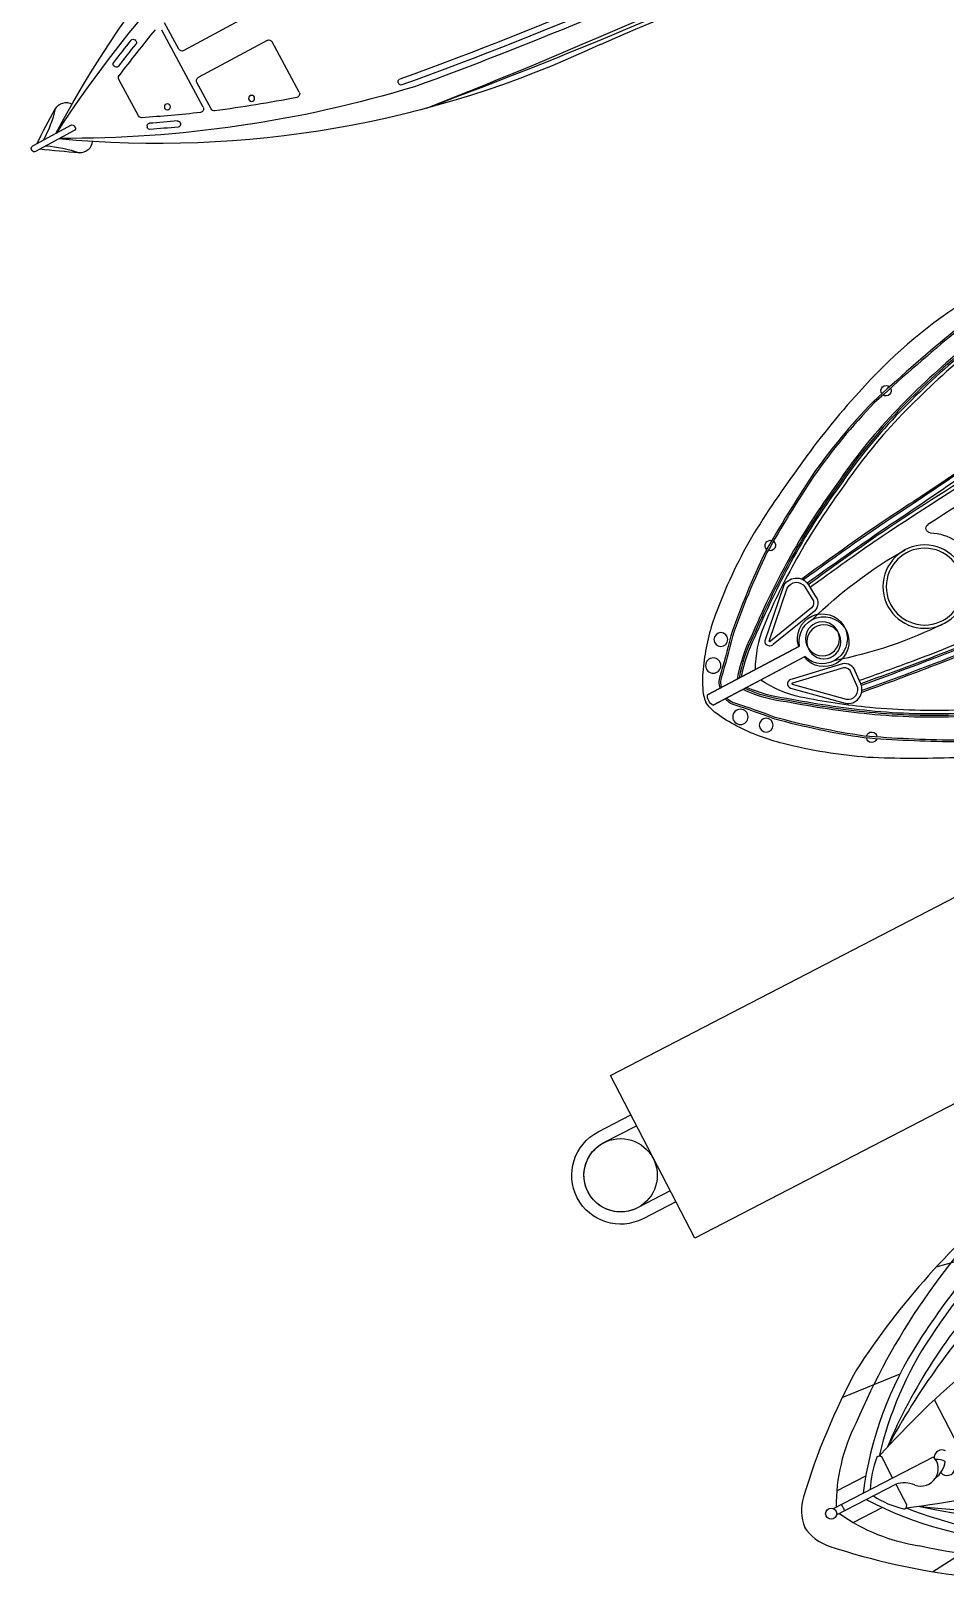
# Model space of a CAD drawing. Header units: metres. Extents: x 2662 to 3279, y 1027 to 1511.
# Drawn here: x 3042.31 to 3049.79, y 1266.57 to 1279.21 of the extents above; entities that cross this region are included whole.
import ezdxf

# ---------------------------------------------------------------- set-up
doc = ezdxf.new("R2010")
doc.units = ezdxf.units.M
doc.layers.add('01 main point', color=1, linetype='Continuous')
doc.layers.add('furniture', color=6, linetype='Continuous')

# ---------------------------------------------------------------- blocks, each defined once
blk = doc.blocks.new('A$Cf6bfa866')
for points in [[(2.046, 14.366), (2.046, 13.82)], [(2.075, 14.292), (2.046, 14.292)], [(2.075, 14.292), (2.104, 14.292)], [(2.104, 14.366), (2.104, 13.444)], [(1.929, 14.274), (1.929, 14.007)], [(2.221, 14.274), (2.221, 14.007)], [(1.272, 13.883), (1.318, 13.375)], [(2.046, 13.82), (1.853, 13.82)], [(2.104, 13.82), (2.297, 13.82)], [(2.877, 13.883), (2.831, 13.375)], [(2.075, 13.222), (2.514, 13.222)], [(3.472, 12.709), (3.39, 12.308)]]:
    blk.add_lwpolyline(points)
blk.add_circle((2.075, 14.401), 0.0453)
for centre, radius, start, end in [((2.111, 14.274), 0.373, 95.5029, 134.7073), ((2.039, 14.274), 0.373, 45.2927, 84.4971), ((5.768, 10.514), 5.618, 134.2444, 145.737), ((-1.618, 10.514), 5.618, 34.263, 45.7556), ((2.725, 13.009), 1.495, 117.0283, 144.2932), ((1.424, 13.009), 1.495, 35.7068, 62.9717), ((3.787, 11.601), 3.04, 124.9443, 150.2258), ((0.362, 11.601), 3.04, 29.7742, 55.0557), ((2.46, 13.306), 0.832, 119.8606, 138.5677), ((1.689, 13.306), 0.832, 41.4323, 60.1394), ((5.871, 10.255), 5.67, 140.2463, 163.5312), ((3.754, 11.578), 2.961, 130.3511, 150.9404), ((9.139, 11.098), 7.799, 159.4554, 167.126), ((1.86, 13.846), 0.0264, 155.6961, 253.3661), ((1.812, 13.865), 0.239, 311.0121, 349.2191), ((2.289, 13.846), 0.0264, 286.6339, 24.3039), ((-4.99, 11.098), 7.799, 12.874, 20.5446), ((0.396, 11.578), 2.961, 29.0596, 49.6489), ((-1.721, 10.255), 5.67, 16.4688, 39.7537), ((5.171, 10.918), 4.395, 140.0405, 160.55), ((6.813, 10.331), 6.061, 145.7643, 160.5612), ((2.064, 13.58), 0.142, 132.4276, 286.2224), ((-2.663, 10.331), 6.061, 19.4388, 34.2357), ((-1.021, 10.918), 4.395, 19.45, 39.9595), ((-2.581, 10.501), 6.443, 12.2014, 29.5356), ((1.975, 13.386), 0.066, 101.847, 231.7944), ((2.157, 13.553), 0.221, 191.1045, 233.572), ((1.961, 13.475), 0.119, 302.8616, 342.0474), ((2.062, 13.386), 0.066, 308.2056, 58.2138), ((-2.751, 9.829), 6.622, 16.8493, 29.7046), ((-2.293, 10.08), 6.039, 17.771, 29.0913)]:
    blk.add_arc(centre, radius, start, end)
blk = doc.blocks.new('A$C8620f102')
for points in [[(2.551, 1.341, -0.01736), (1.42, 1.368, -0.12634), (0.887, 1.52, -0.172899), (0.62, 2.207, -0.013884), (0.596, 2.82, -0.008973), (0.555, 3.695, -0.01509), (0.528, 4.697, 0.002245), (0.518, 6.241, -0.003342), (0.514, 7.955, -0.016984), (0.549, 9.103, -0.024546), (0.644, 9.964, -0.067942), (0.894, 11.047, -0.033948), (1.197, 11.753, -0.022001), (1.533, 12.382, -0.042872), (1.956, 12.94, -0.059514), (2.26, 13.208, -0.046364), (2.433, 13.309, -0.104882), (2.551, 13.341, -0.104882)], [(2.551, 1.341, 0.01736), (3.681, 1.368, 0.12634), (4.214, 1.52, 0.172899), (4.481, 2.207, 0.013884), (4.505, 2.82, 0.008973), (4.546, 3.695, 0.01509), (4.573, 4.697, -0.002245), (4.583, 6.241, 0.003342), (4.587, 7.955, 0.016984), (4.552, 9.103, 0.024546), (4.457, 9.964, 0.067942), (4.207, 11.047, 0.033948), (3.904, 11.753, 0.022001), (3.568, 12.382, 0.042872), (3.145, 12.94, 0.059514), (2.841, 13.208, 0.046364), (2.668, 13.309, 0.104882), (2.551, 13.341, 0.104882)], [(0.682, 3.757, 0.006425), (0.669, 4.701, 0.002217), (0.659, 6.243, -0.003368), (0.649, 7.97, -0.024633), (0.668, 9.058, -0.015037), (0.757, 9.773, -0.025439), (0.825, 10.169, -0.013843), (1.017, 10.982, -0.040266), (1.317, 11.705, -0.016729), (1.689, 12.335, -0.029739), (2.166, 12.908, 0.01525), (2.423, 13.147, -0.132389), (2.478, 13.181, -0.028442), (2.502, 13.188, -0.028442)], [(0.695, 3.757, 0.006424), (0.683, 4.702, 0.002217), (0.672, 6.243, -0.003368), (0.662, 7.97, -0.024633), (0.682, 9.057, -0.015038), (0.77, 9.771, -0.025461), (0.838, 10.166, -0.013839), (1.03, 10.978, -0.040238), (1.329, 11.698, -0.016715), (1.701, 12.327, -0.029693), (2.176, 12.898, 0.015234), (2.433, 13.137, -0.134036), (2.482, 13.168, -0.024879), (2.502, 13.174, -0.024879)], [(4.42, 3.757, -0.006425), (4.432, 4.701, -0.002217), (4.442, 6.243, 0.003368), (4.453, 7.97, 0.024633), (4.433, 9.058, 0.015037), (4.344, 9.773, 0.025439), (4.276, 10.169, 0.013843), (4.084, 10.982, 0.040266), (3.784, 11.705, 0.016729), (3.412, 12.335, 0.029739), (2.935, 12.908, -0.01525), (2.678, 13.147, 0.132389), (2.623, 13.181, 0.028442), (2.599, 13.188, 0.028442)], [(4.406, 3.757, -0.006424), (4.418, 4.702, -0.002217), (4.429, 6.243, 0.003368), (4.439, 7.97, 0.024633), (4.419, 9.057, 0.015038), (4.331, 9.771, 0.025461), (4.263, 10.166, 0.013839), (4.071, 10.978, 0.040238), (3.772, 11.698, 0.016715), (3.4, 12.327, 0.029693), (2.925, 12.898, -0.015234), (2.668, 13.137, 0.134036), (2.619, 13.168, 0.024879), (2.599, 13.174, 0.024879)], [(0.842, 9.12, -0.031596), (0.907, 9.752, -0.004928), (0.985, 10.169, -0.02844), (1.18, 10.88, -0.042875), (1.475, 11.56, -0.035347), (1.839, 12.205, -0.024093), (2.247, 12.759, -0.079837), (2.502, 13.025)], [(4.259, 9.12, 0.031596), (4.194, 9.752, 0.004928), (4.116, 10.169, 0.02844), (3.921, 10.88, 0.042875), (3.626, 11.56, 0.035347), (3.262, 12.205, 0.024093), (2.854, 12.759, 0.079837), (2.599, 13.025)], [(0.855, 9.119, -0.031592), (0.92, 9.75, -0.004926), (0.999, 10.166, -0.028436), (1.193, 10.875, -0.042895), (1.487, 11.554, -0.035363), (1.851, 12.197, -0.024111), (2.258, 12.751, -0.077658), (2.502, 13.008, -0.077658)], [(0.869, 9.119, -0.031588), (0.934, 9.748, -0.004924), (1.012, 10.163, -0.028433), (1.207, 10.871, -0.042917), (1.499, 11.548, -0.035379), (1.862, 12.19, -0.02413), (2.269, 12.742, -0.075408), (2.502, 12.99, -0.075408)], [(4.246, 9.119, 0.031592), (4.181, 9.75, 0.004926), (4.103, 10.166, 0.028436), (3.908, 10.875, 0.042895), (3.614, 11.554, 0.035363), (3.25, 12.197, 0.024111), (2.843, 12.751, 0.077658), (2.599, 13.008, 0.077658)], [(4.232, 9.119, 0.031588), (4.167, 9.748, 0.004924), (4.089, 10.163, 0.028433), (3.895, 10.871, 0.042917), (3.602, 11.548, 0.035379), (3.239, 12.19, 0.02413), (2.832, 12.742, 0.075408), (2.599, 12.99, 0.075408)], [(0.897, 9.118, -0.031581), (0.961, 9.743, -0.00492), (1.039, 10.157, -0.028426), (1.233, 10.862, -0.042959), (1.524, 11.536, -0.035411), (1.885, 12.175, -0.028829), (2.227, 12.638, -0.092336), (2.502, 12.86, -0.080328)], [(4.204, 9.118, 0.031581), (4.14, 9.743, 0.00492), (4.062, 10.157, 0.028426), (3.868, 10.862, 0.042959), (3.577, 11.536, 0.035411), (3.216, 12.175, 0.028829), (2.874, 12.638, 0.092336), (2.599, 12.86, 0.080328)], [(2.093, 12.151), (2.204, 12.143, 0.382221), (2.306, 12.207), (2.389, 12.629, 0.786544), (2.329, 12.677), (2.011, 12.339, 0.616464), (2.093, 12.151, 3.844907)], [(3.008, 12.151), (2.897, 12.143, -0.382221), (2.795, 12.207), (2.712, 12.629, -0.786544), (2.772, 12.677), (3.09, 12.339, -0.616464), (3.008, 12.151, -3.844907)]]:
    blk.add_lwpolyline(points, format="xyb")
for points in [[(2.502, 12.456), (2.502, 13.3)], [(2.502, 13.3), (2.502, 12.45)], [(2.599, 13.3), (2.599, 12.45)], [(2.599, 12.456), (2.599, 13.3)]]:
    blk.add_lwpolyline(points)
for points in [[(2.095, 12.185), (2.208, 12.177, 0.383069), (2.273, 12.216), (2.356, 12.642, 0.853636), (2.351, 12.65), (2.037, 12.316, 0.613527)], [(3.006, 12.185), (2.893, 12.177, -0.383069), (2.828, 12.216), (2.745, 12.642, -0.853636), (2.75, 12.65), (3.064, 12.316, -0.613527)]]:
    blk.add_lwpolyline(points, format="xyb", close=True)
for centre, radius in [((2.313, 13.148), 0.0628), ((2.788, 13.148), 0.0628), ((2.154, 12.993), 0.0564), ((2.947, 12.993), 0.0564), ((2.537, 12.256), 0.139), ((2.564, 12.256), 0.139), ((2.551, 11.317), 0.341), ((2.551, 11.317), 0.341), ((2.551, 11.317), 0.314), ((2.551, 11.317), 0.314)]:
    blk.add_circle(centre, radius)
for centre, radius, start, end in [((2.551, 13.234), 0.0821, 53.9074, 126.0926), ((2.551, 13.234), 0.0821, 53.9074, 126.0926), ((2.537, 12.256), 0.204, 99.884, 72.3335), ((2.564, 12.256), 0.204, 107.6665, 80.116), ((1.663, 12.276), 0.0427, 70.2304, 225.3725), ((1.663, 12.276), 0.0427, 244.0102, 51.5927), ((3.438, 12.276), 0.0427, 128.4073, 295.9898), ((3.438, 12.276), 0.0427, 314.6275, 109.7696), ((5.832, 11.216), 3.624, 163.3274, 178.3982), ((-0.731, 11.216), 3.624, 1.6018, 16.6726), ((2.151, 11.052), 0.0363, 29.1946, 175.6623), ((2.538, 11.275), 0.41, 209.9392, 271.7403), ((0.986, 10.846), 0.0427, 81.6158, 249.7115), ((0.986, 10.846), 0.0427, 268.3466, 62.9808)]:
    blk.add_arc(centre, radius, start, end)
for points, knots in [([(2.551, 8.701), (2.314, 8.72), (2.066, 8.805), (1.83, 9.23), (1.802, 9.481), (1.782, 10.189), (1.855, 10.642), (1.928, 11.464), (1.974, 11.814), (2.026, 12.177)], [0, 0, 0, 0, 0.0462196, 0.0462196, 0.0924392, 0.0924392, 0.1947325, 0.1947325, 0.2709084, 0.2709084, 0.2709084, 0.2709084]), ([(2.552, 8.714), (2.309, 8.735), (2.06, 8.829), (1.833, 9.271), (1.811, 9.527), (1.8, 10.239), (1.872, 10.693), (1.946, 11.495), (1.99, 11.825), (2.039, 12.168)], [0, 0, 0, 0, 0.0480884, 0.0480884, 0.0961768, 0.0961768, 0.1985377, 0.1985377, 0.2704106, 0.2704106, 0.2704106, 0.2704106]), ([(2.231, 8.866), (2.183, 8.889), (1.994, 9.007), (1.819, 9.575), (1.915, 10.389), (1.971, 11.3), (2.057, 11.904), (2.092, 12.151)], [0.0234044, 0.0234044, 0.0234044, 0.0234044, 0.0350942, 0.0739111, 0.138251, 0.2165713, 0.2709084, 0.2709084, 0.2709084, 0.2709084]), ([(2.555, 8.756), (2.307, 8.777), (2.07, 8.878), (1.861, 9.333), (1.849, 9.595), (1.849, 10.319), (1.918, 10.785), (1.997, 11.561), (2.036, 11.858), (2.078, 12.153)], [0, 0, 0, 0, 0.0508337, 0.0508337, 0.1016674, 0.1016674, 0.2060328, 0.2060328, 0.2709084, 0.2709084, 0.2709084, 0.2709084]), ([(2.231, 8.903), (2.145, 8.948), (2.073, 9.007), (1.923, 9.276), (1.894, 9.521), (1.888, 9.955), (1.914, 10.167), (1.972, 10.817), (2, 11.255), (2.076, 11.841), (2.097, 11.994), (2.119, 12.147)], [0.0248254, 0.0248254, 0.0248254, 0.0248254, 0.0474598, 0.0474598, 0.0949196, 0.0949196, 0.1423794, 0.1423794, 0.237299, 0.237299, 0.2709084, 0.2709084, 0.2709084, 0.2709084]), ([(2.546, 8.756), (2.794, 8.777), (3.031, 8.878), (3.24, 9.333), (3.252, 9.595), (3.252, 10.319), (3.183, 10.785), (3.104, 11.561), (3.065, 11.858), (3.023, 12.153)], [0, 0, 0, 0, 0.0508337, 0.0508337, 0.1016674, 0.1016674, 0.2060328, 0.2060328, 0.2709084, 0.2709084, 0.2709084, 0.2709084]), ([(2.549, 8.714), (2.792, 8.735), (3.041, 8.829), (3.268, 9.271), (3.29, 9.527), (3.301, 10.239), (3.23, 10.693), (3.155, 11.495), (3.111, 11.825), (3.062, 12.168)], [0, 0, 0, 0, 0.0480884, 0.0480884, 0.0961768, 0.0961768, 0.1985377, 0.1985377, 0.2704106, 0.2704106, 0.2704106, 0.2704106]), ([(2.551, 8.701), (2.787, 8.72), (3.035, 8.805), (3.271, 9.23), (3.3, 9.481), (3.319, 10.189), (3.246, 10.642), (3.173, 11.464), (3.127, 11.814), (3.075, 12.177)], [0, 0, 0, 0, 0.0462196, 0.0462196, 0.0924392, 0.0924392, 0.1947325, 0.1947325, 0.2709084, 0.2709084, 0.2709084, 0.2709084]), ([(2.87, 8.866), (2.918, 8.889), (3.107, 9.007), (3.282, 9.575), (3.186, 10.389), (3.13, 11.3), (3.044, 11.904), (3.009, 12.151)], [0.0234044, 0.0234044, 0.0234044, 0.0234044, 0.0350942, 0.0739111, 0.138251, 0.2165713, 0.2709084, 0.2709084, 0.2709084, 0.2709084]), ([(2.87, 8.903), (2.956, 8.948), (3.028, 9.007), (3.178, 9.276), (3.207, 9.521), (3.213, 9.955), (3.187, 10.167), (3.129, 10.817), (3.101, 11.255), (3.025, 11.841), (3.004, 11.994), (2.982, 12.147)], [0.0248254, 0.0248254, 0.0248254, 0.0248254, 0.0474598, 0.0474598, 0.0949196, 0.0949196, 0.1423794, 0.1423794, 0.237299, 0.237299, 0.2709084, 0.2709084, 0.2709084, 0.2709084]), ([(2.231, 9.05), (1.991, 9.208), (2.046, 9.651), (2.041, 10.093), (2.081, 10.674), (2.115, 11.056)], [0.0313661, 0.0313661, 0.0313661, 0.0313661, 0.1084744, 0.1084744, 0.1920729, 0.1920729, 0.1920729, 0.1920729])]:
    blk.add_open_spline(points, degree=3, knots=knots)
blk = doc.blocks.new('A$Ceb826e3d')
at = {"color": 0}
for p, q in [((1.651, 15.02), (1.651, 15.38)), ((1.681, 15.4), (1.671, 15.4)), ((1.701, 15.02), (1.701, 15.38)), ((1.681, 15), (1.671, 15)), ((1.4, 14.477), (1.391, 14.481)), ((1.844, 14.5), (1.507, 14.5)), ((1.951, 14.477), (1.96, 14.481)), ((1.291, 14.227), (1.282, 14.231)), ((2.06, 14.227), (2.069, 14.231)), ((1.521, 13.95), (1.275, 13.95)), ((2.033, 14), (1.318, 14)), ((1.551, 13.28), (1.551, 13.92)), ((1.801, 13.28), (1.801, 13.92)), ((2.077, 13.95), (1.831, 13.95)), ((2.298, 13.25), (1.831, 13.25)), ((2.615, 12.5), (2.625, 12.5))]:
    blk.add_line(p, q, dxfattribs=at)
for centre in [(1.892, 14.256), (2.158, 13.618)]:
    blk.add_circle(centre, 0.025, dxfattribs=at)
for centre, radius, start, end in [((8.706, 10.435), 8.593, 145.1899, 147.3473), ((1.671, 15.38), 0.02, 90, 180), ((1.681, 15.38), 0.02, 0, 90), ((-5.355, 10.435), 8.593, 32.6527, 34.8101), ((0.816, 15.811), 0.988, 311.5183, 327.6329), ((2.535, 15.811), 0.988, 212.3671, 228.4817), ((8.706, 10.435), 8.493, 146.1723, 176.8603), ((10.187, 10.474), 9.735, 151.2624, 168.589), ((1.555, 15.017), 0.1, 147.3473, 237.6846), ((-5.355, 10.435), 8.493, 3.1397, 33.8277), ((-6.836, 10.474), 9.735, 11.411, 28.7376), ((1.796, 15.017), 0.1, 302.3154, 32.6527), ((1.671, 15.02), 0.02, 180, 270), ((1.681, 15.02), 0.02, 270, 0), ((10.187, 10.474), 9.685, 155.6267, 157.0044), ((10.187, 10.474), 9.585, 155.2789, 158.1514), ((10.187, 10.474), 9.635, 155.6269, 157.0043), ((1.383, 14.463), 0.02, 65.5082, 155.6267), ((1.392, 14.458), 0.02, 335.6269, 65.5082), ((1.507, 14.47), 0.03, 90, 155.2789), ((1.844, 14.47), 0.03, 24.7211, 90), ((-6.836, 10.474), 9.585, 21.8486, 24.7211), ((1.959, 14.458), 0.02, 114.4918, 204.3731), ((-6.836, 10.474), 9.635, 22.9957, 24.3731), ((1.968, 14.463), 0.02, 24.3733, 114.4918), ((-6.836, 10.474), 9.685, 22.9956, 24.3733), ((1.29, 14.25), 0.02, 157.0044, 247.1229), ((1.299, 14.246), 0.02, 247.1229, 337.0043), ((2.052, 14.246), 0.02, 202.9957, 292.8771), ((2.062, 14.25), 0.02, 292.8771, 22.9956), ((2.033, 14.03), 0.03, 270, 21.8486), ((1.521, 13.92), 0.03, 0, 90), ((1.831, 13.92), 0.03, 90, 180), ((2.077, 13.92), 0.03, 21.1397, 90), ((-6.836, 10.474), 9.585, 17.0776, 21.1397), ((1.831, 13.28), 0.03, 180, 270), ((2.298, 13.28), 0.03, 270, 17.0776), ((2.615, 12.48), 0.02, 90, 188.4438), ((-31.126, 7.471), 34.091, 1.7619, 8.4438), ((2.625, 12.48), 0.02, 8.4413, 90), ((-31.126, 7.471), 34.141, 1.7614, 8.4413), ((-31.126, 7.471), 34.191, 358.3722, 8.2884), ((-37.891, 6.646), 41.203, 356.8756, 8.0279), ((-43.955, 6.681), 47.211, 357.2338, 6.9574), ((-46.856, 6.146), 50.207, 359.7195, 5.4336)]:
    blk.add_arc(centre, radius, start, end, dxfattribs=at)
blk = doc.blocks.new('A$C1d95df7b')
at = {"elevation": -0.512}
for points in [[(1.423, 0.759), (1.155, 0.62, -1), (0.787, 1.33), (1.055, 1.469)], [(1.377, 0.848), (1.109, 0.709, -1), (0.833, 1.242), (1.101, 1.381)]]:
    blk.add_lwpolyline(points, format="xyb", dxfattribs=at)
at = {"layer": '01 main point'}
blk.add_circle((0.971, 0.975, -0.512), 0.3, dxfattribs=at)

msp = doc.modelspace()

# ---------------------------------------------------------------- linework, layer by layer
at = {"layer": '01 main point', "elevation": -0.512}
msp.add_lwpolyline([(3063.357, 1271.793), (3061.977, 1274.457, 0.414214), (3059.281, 1275.312), (3047.738, 1269.332), (3047.048, 1270.664), (3058.591, 1276.644, 0.414214), (3059.446, 1279.34), (3058.066, 1282.004)], format="xyb", dxfattribs=at)

# ---------------------------------------------------------------- block references
msp.add_blockref('A$C1d95df7b', (3046.16, 1268.872))
at = {"layer": 'furniture', "xscale": -1}
for name, p, rotation in [('A$Ceb826e3d', (3055.07, 1287.027, 0.488), 118.3599324560342), ('A$C8620f102', (3058.428, 1282.212, 0.488), 117.8864966100289)]:
    msp.add_blockref(name, p, dxfattribs=dict(at, rotation=rotation))
at = {"layer": 'furniture', "rotation": 117.3875922391922}
msp.add_blockref('A$Cf6bfa866', (3062.595, 1271.86, -0.512), dxfattribs=at)

doc.saveas('drawing.dxf')
